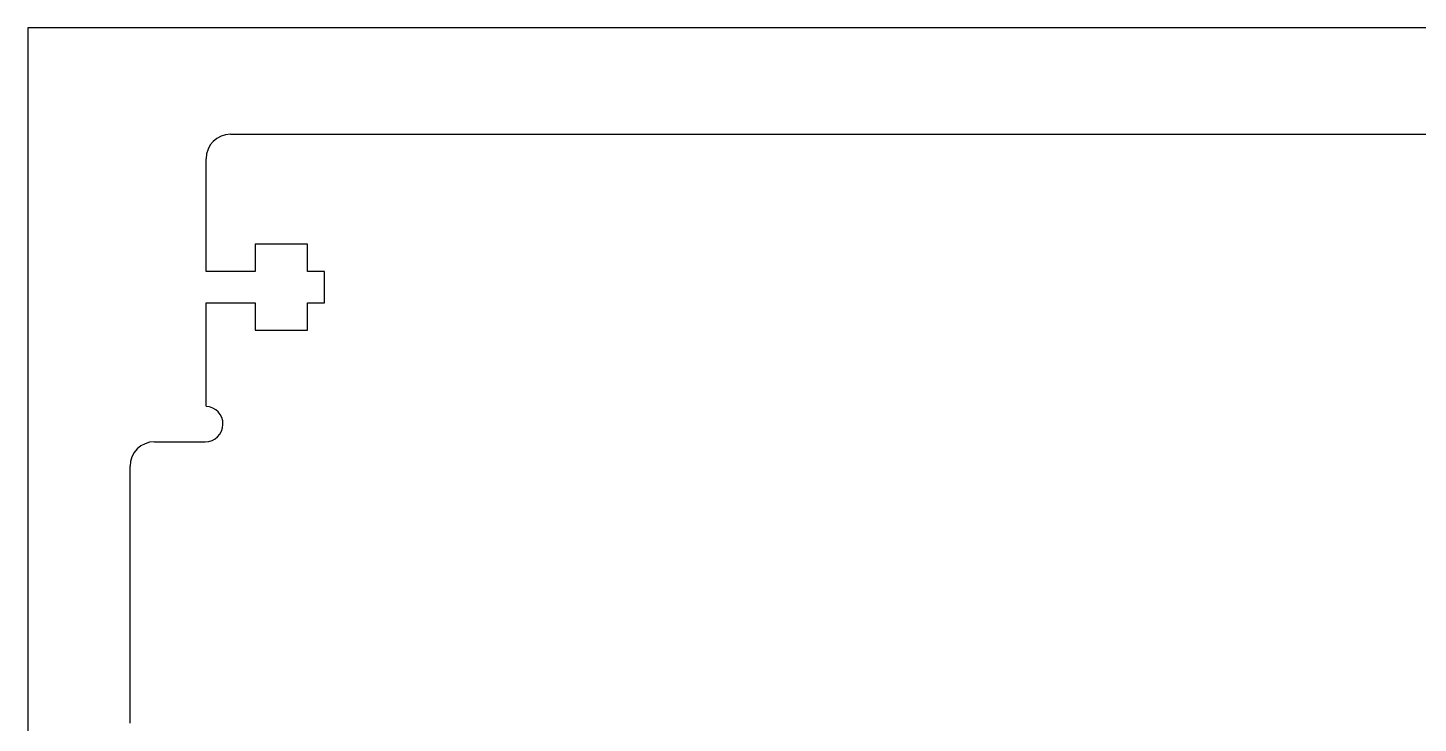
# Model space of a CAD drawing. Header units: millimetres. Extents: x -7 to 1784, y -327 to 394.
# Drawn here: x 0 to 164.5, y 197.6 to 280 of the extents above; entities that cross this region are included whole.
import ezdxf

# ---------------------------------------------------------------- set-up
doc = ezdxf.new("R2010")
doc.units = ezdxf.units.MM
doc.header["$MEASUREMENT"] = 0
doc.layers.add('Material', color=18, linetype='Continuous', true_color=0x000000)
doc.layers.add('Profile outside 6mm deep', color=12, linetype='Continuous', true_color=0xc80000)

msp = doc.modelspace()

# ---------------------------------------------------------------- linework, layer by layer
at = {"layer": 'Material'}
msp.add_lwpolyline([(0, 0), (280, 0), (280, 280), (0, 280), (0, 0)], dxfattribs=at)
at = {"layer": 'Profile outside 6mm deep'}
for p, q in [((24, 267.4), (256, 267.4)), ((15, 230.97), (21, 230.97)), ((12.1, 197.64), (12.1, 228.07))]:
    msp.add_line(p, q, dxfattribs=at)
msp.add_lwpolyline([(21.1, 235.17), (21.1, 247.44), (26.9, 247.44), (26.9, 244.19), (33.1, 244.19), (33.1, 247.44), (35.1, 247.44), (35.1, 251.14), (33.1, 251.14), (33.1, 254.39), (26.9, 254.39), (26.9, 251.14), (21.1, 251.14), (21.1, 264.5)], dxfattribs=at)
for centre, radius, start, end in [((24, 264.5), 2.9, 90, 180), ((21, 233.07), 2.1, 270, 87.2706), ((15, 228.07), 2.9, 90, 180)]:
    msp.add_arc(centre, radius, start, end, dxfattribs=at)

doc.saveas('drawing.dxf')
